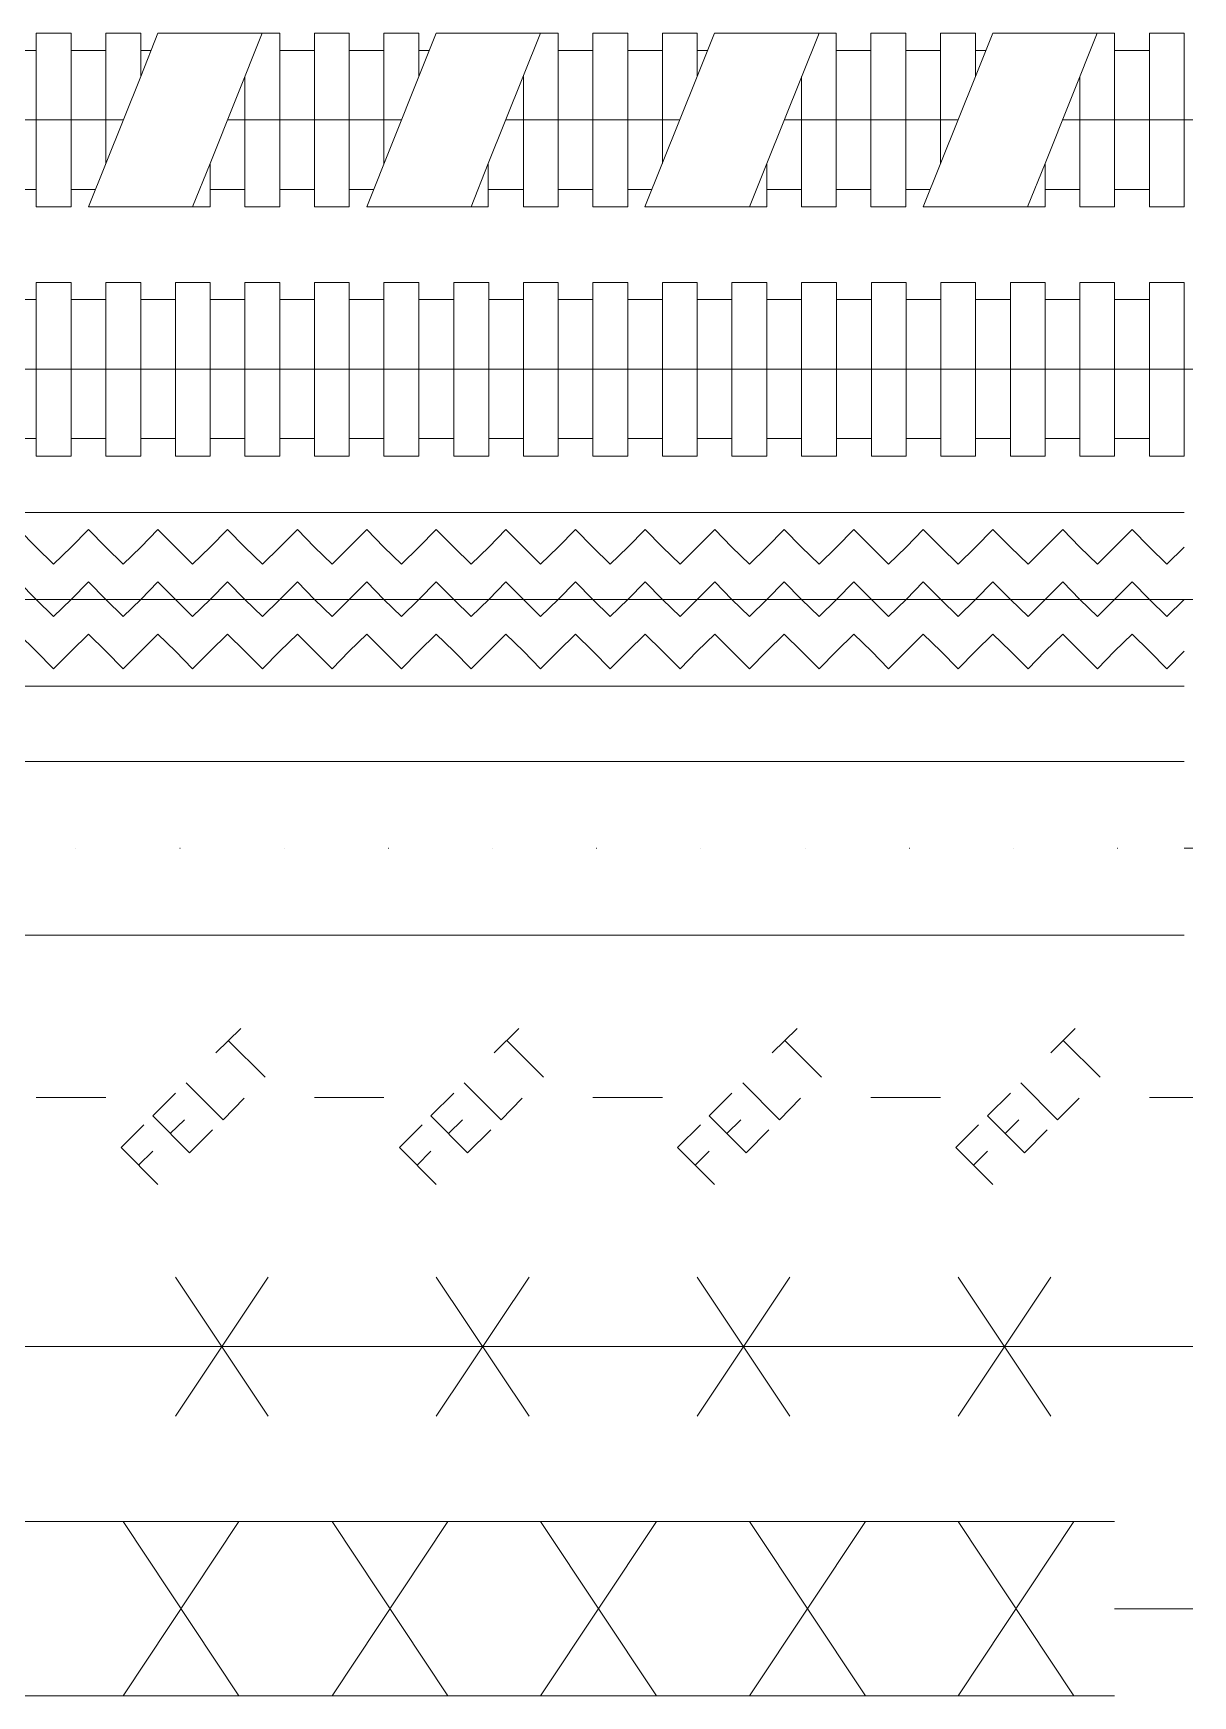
# Model space of a CAD drawing. Header units: inches. Extents: x 47316 to 59086, y 3141 to 11743.
# Drawn here: x 50333.14 to 50366.53, y 6249.01 to 6296.9 of the extents above; entities that cross this region are included whole.
import ezdxf

# ---------------------------------------------------------------- set-up
doc = ezdxf.new("R2010")
doc.units = ezdxf.units.IN
doc.header["$MEASUREMENT"] = 0

msp = doc.modelspace()

# ---------------------------------------------------------------- linework, layer by layer
at = {"color": 0, "lineweight": 0}
for p, q in [((50333.223, 6296.896), (50334.236, 6296.896)), ((50333.223, 6291.893), (50333.223, 6296.896)), ((50334.236, 6296.896), (50334.236, 6291.893)), ((50336.237, 6296.896), (50335.236, 6296.896)), ((50335.236, 6296.896), (50335.236, 6293.141)), ((50336.237, 6295.648), (50336.237, 6296.896)), ((50336.237, 6295.648), (50336.731, 6296.896)), ((50336.731, 6296.896), (50338.238, 6296.896)), ((50338.238, 6296.896), (50340.239, 6296.896)), ((50339.733, 6296.896), (50338.238, 6293.141)), ((50340.239, 6296.896), (50340.239, 6291.893)), ((50341.24, 6296.896), (50342.241, 6296.896)), ((50341.24, 6291.893), (50341.24, 6296.896)), ((50342.241, 6296.896), (50342.241, 6291.893)), ((50344.242, 6296.896), (50343.241, 6296.896)), ((50343.241, 6296.896), (50343.241, 6293.141)), ((50344.242, 6295.648), (50344.242, 6296.896)), ((50344.242, 6295.648), (50344.748, 6296.896)), ((50344.748, 6296.896), (50346.243, 6296.896)), ((50346.243, 6296.896), (50348.257, 6296.896)), ((50347.75, 6296.896), (50346.243, 6293.141)), ((50348.257, 6296.896), (50348.257, 6291.893)), ((50349.257, 6296.896), (50350.258, 6296.896)), ((50349.257, 6291.893), (50349.257, 6296.896)), ((50350.258, 6296.896), (50350.258, 6291.893)), ((50352.259, 6296.896), (50351.259, 6296.896)), ((50351.259, 6296.896), (50351.259, 6293.141)), ((50352.259, 6295.648), (50352.259, 6296.896)), ((50352.259, 6295.648), (50352.753, 6296.896)), ((50352.753, 6296.896), (50354.26, 6296.896)), ((50354.26, 6296.896), (50356.262, 6296.896)), ((50355.768, 6296.896), (50354.26, 6293.141)), ((50356.262, 6296.896), (50356.262, 6291.893)), ((50357.262, 6296.896), (50358.263, 6296.896)), ((50357.262, 6291.893), (50357.262, 6296.896)), ((50358.263, 6296.896), (50358.263, 6291.893)), ((50360.277, 6296.896), (50359.264, 6296.896)), ((50359.264, 6296.896), (50359.264, 6293.141)), ((50360.277, 6295.648), (50360.277, 6296.896)), ((50360.277, 6295.648), (50360.771, 6296.896)), ((50360.771, 6296.896), (50362.278, 6296.896)), ((50362.278, 6296.896), (50364.279, 6296.896)), ((50363.773, 6296.896), (50362.278, 6293.141)), ((50364.279, 6296.896), (50364.279, 6291.893)), ((50365.28, 6296.896), (50366.28, 6296.896)), ((50365.28, 6291.893), (50365.28, 6296.896)), ((50366.28, 6296.896), (50366.28, 6291.893)), ((50332.222, 6296.402), (50333.223, 6296.402)), ((50334.236, 6292.399), (50334.236, 6296.402)), ((50334.236, 6296.402), (50335.236, 6296.402)), ((50336.237, 6296.402), (50336.534, 6296.402)), ((50340.239, 6292.399), (50340.239, 6296.402)), ((50340.239, 6296.402), (50341.24, 6296.402)), ((50342.241, 6292.399), (50342.241, 6296.402)), ((50342.241, 6296.402), (50343.241, 6296.402)), ((50344.242, 6296.402), (50344.551, 6296.402)), ((50348.257, 6292.399), (50348.257, 6296.402)), ((50348.257, 6296.402), (50349.257, 6296.402)), ((50350.258, 6292.399), (50350.258, 6296.402)), ((50350.258, 6296.402), (50351.259, 6296.402)), ((50352.259, 6296.402), (50352.556, 6296.402)), ((50356.262, 6292.399), (50356.262, 6296.402)), ((50356.262, 6296.402), (50357.262, 6296.402)), ((50358.263, 6292.399), (50358.263, 6296.402)), ((50358.263, 6296.402), (50359.264, 6296.402)), ((50360.277, 6296.402), (50360.573, 6296.402)), ((50364.279, 6292.399), (50364.279, 6296.402)), ((50364.279, 6296.402), (50365.28, 6296.402)), ((50334.73, 6291.893), (50336.237, 6295.648)), ((50339.239, 6291.893), (50339.239, 6295.648)), ((50342.747, 6291.893), (50344.242, 6295.648)), ((50347.256, 6291.893), (50347.256, 6295.648)), ((50350.752, 6291.893), (50352.259, 6295.648)), ((50355.261, 6291.893), (50355.261, 6295.648)), ((50358.769, 6291.893), (50360.277, 6295.648)), ((50363.278, 6291.893), (50363.278, 6295.648)), ((50332.222, 6294.401), (50334.236, 6294.401)), ((50334.236, 6294.401), (50335.731, 6294.401)), ((50338.732, 6294.401), (50340.239, 6294.401)), ((50340.239, 6294.401), (50342.241, 6294.401)), ((50342.241, 6294.401), (50343.748, 6294.401)), ((50346.75, 6294.401), (50348.257, 6294.401)), ((50348.257, 6294.401), (50350.258, 6294.401)), ((50350.258, 6294.401), (50351.753, 6294.401)), ((50354.767, 6294.401), (50356.262, 6294.401)), ((50356.262, 6294.401), (50358.263, 6294.401)), ((50358.263, 6294.401), (50359.77, 6294.401)), ((50362.772, 6294.401), (50364.279, 6294.401)), ((50364.279, 6294.401), (50366.28, 6294.401)), ((50366.28, 6294.401), (50366.527, 6294.401)), ((50337.732, 6291.893), (50338.238, 6293.141)), ((50338.238, 6293.141), (50338.238, 6291.893)), ((50345.749, 6291.893), (50346.243, 6293.141)), ((50346.243, 6293.141), (50346.243, 6291.893)), ((50353.766, 6291.893), (50354.26, 6293.141)), ((50354.26, 6293.141), (50354.26, 6291.893)), ((50361.771, 6291.893), (50362.278, 6293.141)), ((50362.278, 6293.141), (50362.278, 6291.893)), ((50333.223, 6292.399), (50332.222, 6292.399)), ((50334.928, 6292.399), (50334.236, 6292.399)), ((50338.238, 6292.399), (50339.239, 6292.399)), ((50341.24, 6292.399), (50340.239, 6292.399)), ((50342.945, 6292.399), (50342.241, 6292.399)), ((50346.243, 6292.399), (50347.256, 6292.399)), ((50349.257, 6292.399), (50348.257, 6292.399)), ((50350.962, 6292.399), (50350.258, 6292.399)), ((50354.26, 6292.399), (50355.261, 6292.399)), ((50357.262, 6292.399), (50356.262, 6292.399)), ((50358.967, 6292.399), (50358.263, 6292.399)), ((50362.278, 6292.399), (50363.278, 6292.399)), ((50365.28, 6292.399), (50364.279, 6292.399)), ((50334.236, 6291.893), (50333.223, 6291.893)), ((50336.237, 6291.893), (50334.73, 6291.893)), ((50338.238, 6291.893), (50336.237, 6291.893)), ((50340.239, 6291.893), (50339.239, 6291.893)), ((50342.241, 6291.893), (50341.24, 6291.893)), ((50344.242, 6291.893), (50342.747, 6291.893)), ((50346.243, 6291.893), (50344.242, 6291.893)), ((50348.257, 6291.893), (50347.256, 6291.893)), ((50350.258, 6291.893), (50349.257, 6291.893)), ((50352.259, 6291.893), (50350.752, 6291.893)), ((50354.26, 6291.893), (50352.259, 6291.893)), ((50356.262, 6291.893), (50355.261, 6291.893)), ((50358.263, 6291.893), (50357.262, 6291.893)), ((50360.277, 6291.893), (50358.769, 6291.893)), ((50362.278, 6291.893), (50360.277, 6291.893)), ((50364.279, 6291.893), (50363.278, 6291.893)), ((50366.28, 6291.893), (50365.28, 6291.893)), ((50333.223, 6289.719), (50334.236, 6289.719)), ((50333.223, 6284.716), (50333.223, 6289.719)), ((50334.236, 6289.719), (50334.236, 6284.716)), ((50335.236, 6289.719), (50336.237, 6289.719)), ((50335.236, 6284.716), (50335.236, 6289.719)), ((50336.237, 6289.719), (50336.237, 6284.716)), ((50337.238, 6289.719), (50338.238, 6289.719)), ((50337.238, 6284.716), (50337.238, 6289.719)), ((50338.238, 6289.719), (50338.238, 6284.716)), ((50339.239, 6289.719), (50340.239, 6289.719)), ((50339.239, 6284.716), (50339.239, 6289.719)), ((50340.239, 6289.719), (50340.239, 6284.716)), ((50341.24, 6289.719), (50342.241, 6289.719)), ((50341.24, 6284.716), (50341.24, 6289.719)), ((50342.241, 6289.719), (50342.241, 6284.716)), ((50343.241, 6289.719), (50344.242, 6289.719)), ((50343.241, 6284.716), (50343.241, 6289.719)), ((50344.242, 6289.719), (50344.242, 6284.716)), ((50345.255, 6289.719), (50346.256, 6289.719)), ((50345.255, 6284.716), (50345.255, 6289.719)), ((50346.256, 6289.719), (50346.256, 6284.716)), ((50347.256, 6289.719), (50348.257, 6289.719)), ((50347.256, 6284.716), (50347.256, 6289.719)), ((50348.257, 6289.719), (50348.257, 6284.716)), ((50349.257, 6289.719), (50350.258, 6289.719)), ((50349.257, 6284.716), (50349.257, 6289.719)), ((50350.258, 6289.719), (50350.258, 6284.716)), ((50351.259, 6289.719), (50352.259, 6289.719)), ((50351.259, 6284.716), (50351.259, 6289.719)), ((50352.259, 6289.719), (50352.259, 6284.716)), ((50353.26, 6289.719), (50354.26, 6289.719)), ((50353.26, 6284.716), (50353.26, 6289.719)), ((50354.26, 6289.719), (50354.26, 6284.716)), ((50355.261, 6289.719), (50356.274, 6289.719)), ((50355.261, 6284.716), (50355.261, 6289.719)), ((50356.274, 6289.719), (50356.274, 6284.716)), ((50357.275, 6289.719), (50358.275, 6289.719)), ((50357.275, 6284.716), (50357.275, 6289.719)), ((50358.275, 6289.719), (50358.275, 6284.716)), ((50359.276, 6289.719), (50360.277, 6289.719)), ((50359.276, 6284.716), (50359.276, 6289.719)), ((50360.277, 6289.719), (50360.277, 6284.716)), ((50361.277, 6289.719), (50362.278, 6289.719)), ((50361.277, 6284.716), (50361.277, 6289.719)), ((50362.278, 6289.719), (50362.278, 6284.716)), ((50363.278, 6289.719), (50364.279, 6289.719)), ((50363.278, 6284.716), (50363.278, 6289.719)), ((50364.279, 6289.719), (50364.279, 6284.716)), ((50365.28, 6289.719), (50366.28, 6289.719)), ((50365.28, 6284.716), (50365.28, 6289.719)), ((50366.28, 6289.719), (50366.28, 6284.716)), ((50332.222, 6289.225), (50333.223, 6289.225)), ((50334.236, 6285.222), (50334.236, 6289.225)), ((50334.236, 6289.225), (50335.236, 6289.225)), ((50336.237, 6285.222), (50336.237, 6289.225)), ((50336.237, 6289.225), (50337.238, 6289.225)), ((50338.238, 6285.222), (50338.238, 6289.225)), ((50338.238, 6289.225), (50339.239, 6289.225)), ((50340.239, 6285.222), (50340.239, 6289.225)), ((50340.239, 6289.225), (50341.24, 6289.225)), ((50342.241, 6285.222), (50342.241, 6289.225)), ((50342.241, 6289.225), (50343.241, 6289.225)), ((50344.242, 6285.222), (50344.242, 6289.225)), ((50344.242, 6289.225), (50345.255, 6289.225)), ((50346.256, 6285.222), (50346.256, 6289.225)), ((50346.256, 6289.225), (50347.256, 6289.225)), ((50348.257, 6285.222), (50348.257, 6289.225)), ((50348.257, 6289.225), (50349.257, 6289.225)), ((50350.258, 6285.222), (50350.258, 6289.225)), ((50350.258, 6289.225), (50351.259, 6289.225)), ((50352.259, 6285.222), (50352.259, 6289.225)), ((50352.259, 6289.225), (50353.26, 6289.225)), ((50354.26, 6285.222), (50354.26, 6289.225)), ((50354.26, 6289.225), (50355.261, 6289.225)), ((50356.274, 6285.222), (50356.274, 6289.225)), ((50356.274, 6289.225), (50357.275, 6289.225)), ((50358.275, 6285.222), (50358.275, 6289.225)), ((50358.275, 6289.225), (50359.276, 6289.225)), ((50360.277, 6285.222), (50360.277, 6289.225)), ((50360.277, 6289.225), (50361.277, 6289.225)), ((50362.278, 6285.222), (50362.278, 6289.225)), ((50362.278, 6289.225), (50363.278, 6289.225)), ((50364.279, 6285.222), (50364.279, 6289.225)), ((50364.279, 6289.225), (50365.28, 6289.225)), ((50332.222, 6287.223), (50334.236, 6287.223)), ((50334.236, 6287.223), (50336.237, 6287.223)), ((50336.237, 6287.223), (50338.238, 6287.223)), ((50338.238, 6287.223), (50340.239, 6287.223)), ((50340.239, 6287.223), (50342.241, 6287.223)), ((50342.241, 6287.223), (50344.242, 6287.223)), ((50344.242, 6287.223), (50346.256, 6287.223)), ((50346.256, 6287.223), (50348.257, 6287.223)), ((50348.257, 6287.223), (50350.258, 6287.223)), ((50350.258, 6287.223), (50352.259, 6287.223)), ((50352.259, 6287.223), (50354.26, 6287.223)), ((50354.26, 6287.223), (50356.274, 6287.223)), ((50356.274, 6287.223), (50358.275, 6287.223)), ((50358.275, 6287.223), (50360.277, 6287.223)), ((50360.277, 6287.223), (50362.278, 6287.223)), ((50362.278, 6287.223), (50364.279, 6287.223)), ((50364.279, 6287.223), (50366.28, 6287.223)), ((50366.28, 6287.223), (50366.527, 6287.223)), ((50333.223, 6285.222), (50332.222, 6285.222)), ((50335.236, 6285.222), (50334.236, 6285.222)), ((50337.238, 6285.222), (50336.237, 6285.222)), ((50339.239, 6285.222), (50338.238, 6285.222)), ((50341.24, 6285.222), (50340.239, 6285.222)), ((50343.241, 6285.222), (50342.241, 6285.222)), ((50345.255, 6285.222), (50344.242, 6285.222)), ((50347.256, 6285.222), (50346.256, 6285.222)), ((50349.257, 6285.222), (50348.257, 6285.222)), ((50351.259, 6285.222), (50350.258, 6285.222)), ((50353.26, 6285.222), (50352.259, 6285.222)), ((50355.261, 6285.222), (50354.26, 6285.222)), ((50357.275, 6285.222), (50356.274, 6285.222)), ((50359.276, 6285.222), (50358.275, 6285.222)), ((50361.277, 6285.222), (50360.277, 6285.222)), ((50363.278, 6285.222), (50362.278, 6285.222)), ((50365.28, 6285.222), (50364.279, 6285.222)), ((50334.236, 6284.716), (50333.223, 6284.716)), ((50336.237, 6284.716), (50335.236, 6284.716)), ((50338.238, 6284.716), (50337.238, 6284.716)), ((50340.239, 6284.716), (50339.239, 6284.716)), ((50342.241, 6284.716), (50341.24, 6284.716)), ((50344.242, 6284.716), (50343.241, 6284.716)), ((50346.256, 6284.716), (50345.255, 6284.716)), ((50348.257, 6284.716), (50347.256, 6284.716)), ((50350.258, 6284.716), (50349.257, 6284.716)), ((50352.259, 6284.716), (50351.259, 6284.716)), ((50354.26, 6284.716), (50353.26, 6284.716)), ((50356.274, 6284.716), (50355.261, 6284.716)), ((50358.275, 6284.716), (50357.275, 6284.716)), ((50360.277, 6284.716), (50359.276, 6284.716)), ((50362.278, 6284.716), (50361.277, 6284.716)), ((50364.279, 6284.716), (50363.278, 6284.716)), ((50366.28, 6284.716), (50365.28, 6284.716)), ((50333.223, 6283.097), (50332.222, 6283.097)), ((50333.223, 6283.097), (50334.236, 6283.097)), ((50335.236, 6283.097), (50334.236, 6283.097)), ((50335.236, 6283.097), (50336.237, 6283.097)), ((50337.238, 6283.097), (50336.237, 6283.097)), ((50337.238, 6283.097), (50338.238, 6283.097)), ((50339.239, 6283.097), (50338.238, 6283.097)), ((50339.239, 6283.097), (50340.239, 6283.097)), ((50341.24, 6283.097), (50340.239, 6283.097)), ((50341.24, 6283.097), (50342.241, 6283.097)), ((50343.241, 6283.097), (50342.241, 6283.097)), ((50343.241, 6283.097), (50344.242, 6283.097)), ((50345.255, 6283.097), (50344.242, 6283.097)), ((50345.255, 6283.097), (50346.256, 6283.097)), ((50347.256, 6283.097), (50346.256, 6283.097)), ((50347.256, 6283.097), (50348.257, 6283.097)), ((50349.257, 6283.097), (50348.257, 6283.097)), ((50349.257, 6283.097), (50350.258, 6283.097)), ((50351.259, 6283.097), (50350.258, 6283.097)), ((50351.259, 6283.097), (50352.259, 6283.097)), ((50353.26, 6283.097), (50352.259, 6283.097)), ((50353.26, 6283.097), (50354.26, 6283.097)), ((50355.261, 6283.097), (50354.26, 6283.097)), ((50355.261, 6283.097), (50356.274, 6283.097)), ((50357.275, 6283.097), (50356.274, 6283.097)), ((50357.275, 6283.097), (50358.275, 6283.097)), ((50359.276, 6283.097), (50358.275, 6283.097)), ((50359.276, 6283.097), (50360.277, 6283.097)), ((50361.277, 6283.097), (50360.277, 6283.097)), ((50361.277, 6283.097), (50362.278, 6283.097)), ((50363.278, 6283.097), (50362.278, 6283.097)), ((50363.278, 6283.097), (50364.279, 6283.097)), ((50365.28, 6283.097), (50364.279, 6283.097)), ((50365.28, 6283.097), (50366.28, 6283.097)), ((50332.729, 6282.603), (50333.223, 6282.097)), ((50334.236, 6282.097), (50334.73, 6282.603)), ((50334.73, 6282.603), (50335.236, 6282.097)), ((50336.237, 6282.097), (50336.731, 6282.603)), ((50336.731, 6282.603), (50337.238, 6282.097)), ((50338.238, 6282.097), (50338.732, 6282.603)), ((50338.732, 6282.603), (50339.239, 6282.097)), ((50340.239, 6282.097), (50340.746, 6282.603)), ((50340.746, 6282.603), (50341.24, 6282.097)), ((50342.241, 6282.097), (50342.747, 6282.603)), ((50342.747, 6282.603), (50343.241, 6282.097)), ((50344.242, 6282.097), (50344.748, 6282.603)), ((50344.748, 6282.603), (50345.255, 6282.097)), ((50346.256, 6282.097), (50346.75, 6282.603)), ((50346.75, 6282.603), (50347.256, 6282.097)), ((50348.257, 6282.097), (50348.751, 6282.603)), ((50348.751, 6282.603), (50349.257, 6282.097)), ((50350.258, 6282.097), (50350.764, 6282.603)), ((50350.764, 6282.603), (50351.259, 6282.097)), ((50352.259, 6282.097), (50352.766, 6282.603)), ((50352.766, 6282.603), (50353.26, 6282.097)), ((50354.26, 6282.097), (50354.767, 6282.603)), ((50354.767, 6282.603), (50355.261, 6282.097)), ((50356.274, 6282.097), (50356.768, 6282.603)), ((50356.768, 6282.603), (50357.275, 6282.097)), ((50358.275, 6282.097), (50358.769, 6282.603)), ((50358.769, 6282.603), (50359.276, 6282.097)), ((50360.277, 6282.097), (50360.771, 6282.603)), ((50360.771, 6282.603), (50361.277, 6282.097)), ((50362.278, 6282.097), (50362.784, 6282.603)), ((50362.784, 6282.603), (50363.278, 6282.097)), ((50364.279, 6282.097), (50364.785, 6282.603)), ((50364.785, 6282.603), (50365.28, 6282.097)), ((50333.729, 6281.603), (50333.223, 6282.097)), ((50334.236, 6282.097), (50333.729, 6281.603)), ((50335.731, 6281.603), (50335.236, 6282.097)), ((50336.237, 6282.097), (50335.731, 6281.603)), ((50337.732, 6281.603), (50337.238, 6282.097)), ((50338.238, 6282.097), (50337.732, 6281.603)), ((50339.745, 6281.603), (50339.239, 6282.097)), ((50340.239, 6282.097), (50339.745, 6281.603)), ((50341.747, 6281.603), (50341.24, 6282.097)), ((50342.241, 6282.097), (50341.747, 6281.603)), ((50343.748, 6281.603), (50343.241, 6282.097)), ((50344.242, 6282.097), (50343.748, 6281.603)), ((50345.749, 6281.603), (50345.255, 6282.097)), ((50346.256, 6282.097), (50345.749, 6281.603)), ((50347.75, 6281.603), (50347.256, 6282.097)), ((50348.257, 6282.097), (50347.75, 6281.603)), ((50349.752, 6281.603), (50349.257, 6282.097)), ((50350.258, 6282.097), (50349.752, 6281.603)), ((50351.765, 6281.603), (50351.259, 6282.097)), ((50352.259, 6282.097), (50351.765, 6281.603)), ((50353.766, 6281.603), (50353.26, 6282.097)), ((50354.26, 6282.097), (50353.766, 6281.603)), ((50355.768, 6281.603), (50355.261, 6282.097)), ((50356.274, 6282.097), (50355.768, 6281.603)), ((50357.769, 6281.603), (50357.275, 6282.097)), ((50358.275, 6282.097), (50357.769, 6281.603)), ((50359.77, 6281.603), (50359.276, 6282.097)), ((50360.277, 6282.097), (50359.77, 6281.603)), ((50361.784, 6281.603), (50361.277, 6282.097)), ((50362.278, 6282.097), (50361.784, 6281.603)), ((50363.785, 6281.603), (50363.278, 6282.097)), ((50364.279, 6282.097), (50363.785, 6281.603)), ((50365.786, 6281.603), (50365.28, 6282.097)), ((50366.28, 6282.097), (50365.786, 6281.603)), ((50332.729, 6281.096), (50333.223, 6280.59)), ((50334.236, 6280.59), (50334.73, 6281.096)), ((50334.73, 6281.096), (50335.236, 6280.59)), ((50336.237, 6280.59), (50336.731, 6281.096)), ((50336.731, 6281.096), (50337.238, 6280.59)), ((50338.238, 6280.59), (50338.732, 6281.096)), ((50338.732, 6281.096), (50339.239, 6280.59)), ((50340.239, 6280.59), (50340.746, 6281.096)), ((50340.746, 6281.096), (50341.24, 6280.59)), ((50342.241, 6280.59), (50342.747, 6281.096)), ((50342.747, 6281.096), (50343.241, 6280.59)), ((50344.242, 6280.59), (50344.748, 6281.096)), ((50344.748, 6281.096), (50345.255, 6280.59)), ((50346.256, 6280.59), (50346.75, 6281.096)), ((50346.75, 6281.096), (50347.256, 6280.59)), ((50348.257, 6280.59), (50348.751, 6281.096)), ((50348.751, 6281.096), (50349.257, 6280.59)), ((50350.258, 6280.59), (50350.764, 6281.096)), ((50350.764, 6281.096), (50351.259, 6280.59)), ((50352.259, 6280.59), (50352.766, 6281.096)), ((50352.766, 6281.096), (50353.26, 6280.59)), ((50354.26, 6280.59), (50354.767, 6281.096)), ((50354.767, 6281.096), (50355.261, 6280.59)), ((50356.274, 6280.59), (50356.768, 6281.096)), ((50356.768, 6281.096), (50357.275, 6280.59)), ((50358.275, 6280.59), (50358.769, 6281.096)), ((50358.769, 6281.096), (50359.276, 6280.59)), ((50360.277, 6280.59), (50360.771, 6281.096)), ((50360.771, 6281.096), (50361.277, 6280.59)), ((50362.278, 6280.59), (50362.784, 6281.096)), ((50362.784, 6281.096), (50363.278, 6280.59)), ((50364.279, 6280.59), (50364.785, 6281.096)), ((50364.785, 6281.096), (50365.28, 6280.59)), ((50332.222, 6280.59), (50333.223, 6280.59)), ((50333.223, 6280.59), (50333.729, 6280.095)), ((50333.223, 6280.59), (50334.236, 6280.59)), ((50333.729, 6280.095), (50334.236, 6280.59)), ((50334.236, 6280.59), (50335.236, 6280.59)), ((50335.236, 6280.59), (50335.731, 6280.095)), ((50335.236, 6280.59), (50336.237, 6280.59)), ((50335.731, 6280.095), (50336.237, 6280.59)), ((50336.237, 6280.59), (50337.238, 6280.59)), ((50337.238, 6280.59), (50337.732, 6280.095)), ((50337.238, 6280.59), (50338.238, 6280.59)), ((50337.732, 6280.095), (50338.238, 6280.59)), ((50338.238, 6280.59), (50339.239, 6280.59)), ((50339.239, 6280.59), (50339.745, 6280.095)), ((50339.239, 6280.59), (50340.239, 6280.59)), ((50339.745, 6280.095), (50340.239, 6280.59)), ((50340.239, 6280.59), (50341.24, 6280.59)), ((50341.24, 6280.59), (50341.747, 6280.095)), ((50341.24, 6280.59), (50342.241, 6280.59)), ((50341.747, 6280.095), (50342.241, 6280.59)), ((50342.241, 6280.59), (50343.241, 6280.59)), ((50343.241, 6280.59), (50343.748, 6280.095)), ((50343.241, 6280.59), (50344.242, 6280.59)), ((50343.748, 6280.095), (50344.242, 6280.59)), ((50344.242, 6280.59), (50345.255, 6280.59)), ((50345.255, 6280.59), (50345.749, 6280.095)), ((50345.255, 6280.59), (50346.256, 6280.59)), ((50345.749, 6280.095), (50346.256, 6280.59)), ((50346.256, 6280.59), (50347.256, 6280.59)), ((50347.256, 6280.59), (50347.75, 6280.095)), ((50347.256, 6280.59), (50348.257, 6280.59)), ((50347.75, 6280.095), (50348.257, 6280.59)), ((50348.257, 6280.59), (50349.257, 6280.59)), ((50349.257, 6280.59), (50349.752, 6280.095)), ((50349.257, 6280.59), (50350.258, 6280.59)), ((50349.752, 6280.095), (50350.258, 6280.59)), ((50350.258, 6280.59), (50351.259, 6280.59)), ((50351.259, 6280.59), (50351.765, 6280.095)), ((50351.259, 6280.59), (50352.259, 6280.59)), ((50351.765, 6280.095), (50352.259, 6280.59)), ((50352.259, 6280.59), (50353.26, 6280.59)), ((50353.26, 6280.59), (50353.766, 6280.095)), ((50353.26, 6280.59), (50354.26, 6280.59)), ((50353.766, 6280.095), (50354.26, 6280.59)), ((50354.26, 6280.59), (50355.261, 6280.59)), ((50355.261, 6280.59), (50355.768, 6280.095)), ((50355.261, 6280.59), (50356.274, 6280.59)), ((50355.768, 6280.095), (50356.274, 6280.59)), ((50356.274, 6280.59), (50357.275, 6280.59)), ((50357.275, 6280.59), (50357.769, 6280.095)), ((50357.275, 6280.59), (50358.275, 6280.59)), ((50357.769, 6280.095), (50358.275, 6280.59)), ((50358.275, 6280.59), (50359.276, 6280.59)), ((50359.276, 6280.59), (50359.77, 6280.095)), ((50359.276, 6280.59), (50360.277, 6280.59)), ((50359.77, 6280.095), (50360.277, 6280.59)), ((50360.277, 6280.59), (50361.277, 6280.59)), ((50361.277, 6280.59), (50361.784, 6280.095)), ((50361.277, 6280.59), (50362.278, 6280.59)), ((50361.784, 6280.095), (50362.278, 6280.59)), ((50362.278, 6280.59), (50363.278, 6280.59)), ((50363.278, 6280.59), (50363.785, 6280.095)), ((50363.278, 6280.59), (50364.279, 6280.59)), ((50363.785, 6280.095), (50364.279, 6280.59)), ((50364.279, 6280.59), (50365.28, 6280.59)), ((50365.28, 6280.59), (50365.786, 6280.095)), ((50365.28, 6280.59), (50366.28, 6280.59)), ((50365.786, 6280.095), (50366.28, 6280.59)), ((50366.28, 6280.59), (50366.527, 6280.59)), ((50332.729, 6279.589), (50333.223, 6279.095)), ((50334.236, 6279.095), (50334.73, 6279.589)), ((50334.73, 6279.589), (50335.236, 6279.095)), ((50336.237, 6279.095), (50336.731, 6279.589)), ((50336.731, 6279.589), (50337.238, 6279.095)), ((50338.238, 6279.095), (50338.732, 6279.589)), ((50338.732, 6279.589), (50339.239, 6279.095)), ((50340.239, 6279.095), (50340.746, 6279.589)), ((50340.746, 6279.589), (50341.24, 6279.095)), ((50342.241, 6279.095), (50342.747, 6279.589)), ((50342.747, 6279.589), (50343.241, 6279.095)), ((50344.242, 6279.095), (50344.748, 6279.589)), ((50344.748, 6279.589), (50345.255, 6279.095)), ((50346.256, 6279.095), (50346.75, 6279.589)), ((50346.75, 6279.589), (50347.256, 6279.095)), ((50348.257, 6279.095), (50348.751, 6279.589)), ((50348.751, 6279.589), (50349.257, 6279.095)), ((50350.258, 6279.095), (50350.764, 6279.589)), ((50350.764, 6279.589), (50351.259, 6279.095)), ((50352.259, 6279.095), (50352.766, 6279.589)), ((50352.766, 6279.589), (50353.26, 6279.095)), ((50354.26, 6279.095), (50354.767, 6279.589)), ((50354.767, 6279.589), (50355.261, 6279.095)), ((50356.274, 6279.095), (50356.768, 6279.589)), ((50356.768, 6279.589), (50357.275, 6279.095)), ((50358.275, 6279.095), (50358.769, 6279.589)), ((50358.769, 6279.589), (50359.276, 6279.095)), ((50360.277, 6279.095), (50360.771, 6279.589)), ((50360.771, 6279.589), (50361.277, 6279.095)), ((50362.278, 6279.095), (50362.784, 6279.589)), ((50362.784, 6279.589), (50363.278, 6279.095)), ((50364.279, 6279.095), (50364.785, 6279.589)), ((50364.785, 6279.589), (50365.28, 6279.095)), ((50333.729, 6278.588), (50333.223, 6279.095)), ((50334.236, 6279.095), (50333.729, 6278.588)), ((50335.731, 6278.588), (50335.236, 6279.095)), ((50336.237, 6279.095), (50335.731, 6278.588)), ((50337.732, 6278.588), (50337.238, 6279.095)), ((50338.238, 6279.095), (50337.732, 6278.588)), ((50339.745, 6278.588), (50339.239, 6279.095)), ((50340.239, 6279.095), (50339.745, 6278.588)), ((50341.747, 6278.588), (50341.24, 6279.095)), ((50342.241, 6279.095), (50341.747, 6278.588)), ((50343.748, 6278.588), (50343.241, 6279.095)), ((50344.242, 6279.095), (50343.748, 6278.588)), ((50345.749, 6278.588), (50345.255, 6279.095)), ((50346.256, 6279.095), (50345.749, 6278.588)), ((50347.75, 6278.588), (50347.256, 6279.095)), ((50348.257, 6279.095), (50347.75, 6278.588)), ((50349.752, 6278.588), (50349.257, 6279.095)), ((50350.258, 6279.095), (50349.752, 6278.588)), ((50351.765, 6278.588), (50351.259, 6279.095)), ((50352.259, 6279.095), (50351.765, 6278.588)), ((50353.766, 6278.588), (50353.26, 6279.095)), ((50354.26, 6279.095), (50353.766, 6278.588)), ((50355.768, 6278.588), (50355.261, 6279.095)), ((50356.274, 6279.095), (50355.768, 6278.588)), ((50357.769, 6278.588), (50357.275, 6279.095)), ((50358.275, 6279.095), (50357.769, 6278.588)), ((50359.77, 6278.588), (50359.276, 6279.095)), ((50360.277, 6279.095), (50359.77, 6278.588)), ((50361.784, 6278.588), (50361.277, 6279.095)), ((50362.278, 6279.095), (50361.784, 6278.588)), ((50363.785, 6278.588), (50363.278, 6279.095)), ((50364.279, 6279.095), (50363.785, 6278.588)), ((50365.786, 6278.588), (50365.28, 6279.095)), ((50366.28, 6279.095), (50365.786, 6278.588)), ((50333.223, 6278.094), (50332.222, 6278.094)), ((50333.223, 6278.094), (50334.236, 6278.094)), ((50335.236, 6278.094), (50334.236, 6278.094)), ((50335.236, 6278.094), (50336.237, 6278.094)), ((50337.238, 6278.094), (50336.237, 6278.094)), ((50337.238, 6278.094), (50338.238, 6278.094)), ((50339.239, 6278.094), (50338.238, 6278.094)), ((50339.239, 6278.094), (50340.239, 6278.094)), ((50341.24, 6278.094), (50340.239, 6278.094)), ((50341.24, 6278.094), (50342.241, 6278.094)), ((50343.241, 6278.094), (50342.241, 6278.094)), ((50343.241, 6278.094), (50344.242, 6278.094)), ((50345.255, 6278.094), (50344.242, 6278.094)), ((50345.255, 6278.094), (50346.256, 6278.094)), ((50347.256, 6278.094), (50346.256, 6278.094)), ((50347.256, 6278.094), (50348.257, 6278.094)), ((50349.257, 6278.094), (50348.257, 6278.094)), ((50349.257, 6278.094), (50350.258, 6278.094)), ((50351.259, 6278.094), (50350.258, 6278.094)), ((50351.259, 6278.094), (50352.259, 6278.094)), ((50353.26, 6278.094), (50352.259, 6278.094)), ((50353.26, 6278.094), (50354.26, 6278.094)), ((50355.261, 6278.094), (50354.26, 6278.094)), ((50355.261, 6278.094), (50356.274, 6278.094)), ((50357.275, 6278.094), (50356.274, 6278.094)), ((50357.275, 6278.094), (50358.275, 6278.094)), ((50359.276, 6278.094), (50358.275, 6278.094)), ((50359.276, 6278.094), (50360.277, 6278.094)), ((50361.277, 6278.094), (50360.277, 6278.094)), ((50361.277, 6278.094), (50362.278, 6278.094)), ((50363.278, 6278.094), (50362.278, 6278.094)), ((50363.278, 6278.094), (50364.279, 6278.094)), ((50365.28, 6278.094), (50364.279, 6278.094)), ((50365.28, 6278.094), (50366.28, 6278.094)), ((50332.222, 6275.92), (50334.236, 6275.92)), ((50334.236, 6275.92), (50336.237, 6275.92)), ((50336.237, 6275.92), (50338.238, 6275.92)), ((50338.238, 6275.92), (50340.239, 6275.92)), ((50340.239, 6275.92), (50342.241, 6275.92)), ((50342.241, 6275.92), (50344.242, 6275.92)), ((50344.242, 6275.92), (50346.256, 6275.92)), ((50346.256, 6275.92), (50348.257, 6275.92)), ((50348.257, 6275.92), (50350.258, 6275.92)), ((50350.258, 6275.92), (50352.259, 6275.92)), ((50352.259, 6275.92), (50354.26, 6275.92)), ((50354.26, 6275.92), (50356.274, 6275.92)), ((50356.274, 6275.92), (50358.275, 6275.92)), ((50358.275, 6275.92), (50360.277, 6275.92)), ((50360.277, 6275.92), (50362.278, 6275.92)), ((50362.278, 6275.92), (50364.279, 6275.92)), ((50364.279, 6275.92), (50366.28, 6275.92)), ((50366.28, 6273.425), (50366.527, 6273.425)), ((50332.222, 6270.917), (50334.236, 6270.917)), ((50334.236, 6270.917), (50336.237, 6270.917)), ((50336.237, 6270.917), (50338.238, 6270.917)), ((50338.238, 6270.917), (50340.239, 6270.917)), ((50340.239, 6270.917), (50342.241, 6270.917)), ((50342.241, 6270.917), (50344.242, 6270.917)), ((50344.242, 6270.917), (50346.256, 6270.917)), ((50346.256, 6270.917), (50348.257, 6270.917)), ((50348.257, 6270.917), (50350.258, 6270.917)), ((50350.258, 6270.917), (50352.259, 6270.917)), ((50352.259, 6270.917), (50354.26, 6270.917)), ((50354.26, 6270.917), (50356.274, 6270.917)), ((50356.274, 6270.917), (50358.275, 6270.917)), ((50358.275, 6270.917), (50360.277, 6270.917)), ((50360.277, 6270.917), (50362.278, 6270.917)), ((50362.278, 6270.917), (50364.279, 6270.917)), ((50364.279, 6270.917), (50366.28, 6270.917)), ((50338.399, 6267.532), (50339.115, 6268.236)), ((50346.416, 6267.532), (50347.12, 6268.236)), ((50354.421, 6267.532), (50355.138, 6268.236)), ((50362.438, 6267.532), (50363.142, 6268.236)), ((50338.757, 6267.89), (50339.819, 6266.828)), ((50346.774, 6267.89), (50347.837, 6266.828)), ((50354.779, 6267.89), (50355.842, 6266.828)), ((50362.797, 6267.89), (50363.859, 6266.828)), ((50333.223, 6266.247), (50335.236, 6266.247)), ((50336.583, 6265.716), (50337.238, 6266.371)), ((50337.546, 6266.667), (50338.609, 6265.605)), ((50341.24, 6266.247), (50343.241, 6266.247)), ((50344.588, 6265.716), (50345.255, 6266.371)), ((50345.551, 6266.667), (50346.614, 6265.605)), ((50349.257, 6266.247), (50351.259, 6266.247)), ((50352.605, 6265.716), (50353.26, 6266.371)), ((50353.569, 6266.667), (50354.631, 6265.605)), ((50357.262, 6266.247), (50359.264, 6266.247)), ((50360.622, 6265.716), (50361.277, 6266.371)), ((50361.574, 6266.667), (50362.636, 6265.605)), ((50365.28, 6266.247), (50366.527, 6266.247)), ((50338.609, 6265.605), (50339.214, 6266.223)), ((50346.614, 6265.605), (50347.219, 6266.223)), ((50354.631, 6265.605), (50355.236, 6266.223)), ((50362.636, 6265.605), (50363.254, 6266.223)), ((50335.669, 6264.802), (50336.323, 6265.457)), ((50337.645, 6264.654), (50336.583, 6265.716)), ((50337.089, 6265.21), (50337.497, 6265.605)), ((50337.645, 6264.654), (50338.3, 6265.309)), ((50343.686, 6264.802), (50344.341, 6265.457)), ((50345.65, 6264.654), (50344.588, 6265.716)), ((50345.094, 6265.21), (50345.502, 6265.605)), ((50345.65, 6264.654), (50346.317, 6265.309)), ((50351.691, 6264.802), (50352.358, 6265.457)), ((50353.668, 6264.654), (50352.605, 6265.716)), ((50353.112, 6265.21), (50353.519, 6265.605)), ((50353.668, 6264.654), (50354.322, 6265.309)), ((50359.708, 6264.802), (50360.363, 6265.457)), ((50361.685, 6264.654), (50360.622, 6265.716)), ((50361.129, 6265.21), (50361.524, 6265.605)), ((50361.685, 6264.654), (50362.34, 6265.309)), ((50336.731, 6263.74), (50335.669, 6264.802)), ((50344.748, 6263.74), (50343.686, 6264.802)), ((50352.753, 6263.74), (50351.691, 6264.802)), ((50360.771, 6263.74), (50359.708, 6264.802)), ((50336.175, 6264.296), (50336.583, 6264.703)), ((50344.193, 6264.296), (50344.588, 6264.703)), ((50352.197, 6264.296), (50352.605, 6264.703)), ((50360.215, 6264.296), (50360.622, 6264.703)), ((50337.238, 6257.069), (50339.906, 6261.071)), ((50337.238, 6261.071), (50339.906, 6257.069)), ((50344.748, 6257.069), (50347.417, 6261.071)), ((50344.748, 6261.071), (50347.417, 6257.069)), ((50352.259, 6257.069), (50354.928, 6261.071)), ((50352.259, 6261.071), (50354.928, 6257.069)), ((50359.77, 6257.069), (50362.438, 6261.071)), ((50359.77, 6261.071), (50362.438, 6257.069)), ((50330.48, 6259.07), (50337.991, 6259.07)), ((50337.991, 6259.07), (50345.502, 6259.07)), ((50345.502, 6259.07), (50353.013, 6259.07)), ((50353.013, 6259.07), (50360.524, 6259.07)), ((50360.524, 6259.07), (50366.527, 6259.07)), ((50332.222, 6254.03), (50334.236, 6254.03)), ((50334.236, 6254.03), (50336.237, 6254.03)), ((50335.731, 6249.015), (50339.066, 6254.03)), ((50335.731, 6254.03), (50339.066, 6249.015)), ((50336.237, 6254.03), (50338.238, 6254.03)), ((50338.238, 6254.03), (50340.239, 6254.03)), ((50340.239, 6254.03), (50342.241, 6254.03)), ((50341.747, 6249.015), (50345.082, 6254.03)), ((50341.747, 6254.03), (50345.082, 6249.015)), ((50342.241, 6254.03), (50344.242, 6254.03)), ((50344.242, 6254.03), (50346.256, 6254.03)), ((50346.256, 6254.03), (50348.257, 6254.03)), ((50347.75, 6249.015), (50351.086, 6254.03)), ((50347.75, 6254.03), (50351.086, 6249.015)), ((50348.257, 6254.03), (50350.258, 6254.03)), ((50350.258, 6254.03), (50352.259, 6254.03)), ((50352.259, 6254.03), (50354.26, 6254.03)), ((50353.766, 6249.015), (50357.102, 6254.03)), ((50353.766, 6254.03), (50357.102, 6249.015)), ((50354.26, 6254.03), (50356.262, 6254.03)), ((50356.262, 6254.03), (50358.275, 6254.03)), ((50358.275, 6254.03), (50360.277, 6254.03)), ((50359.77, 6249.015), (50363.105, 6254.03)), ((50359.77, 6254.03), (50363.105, 6249.015)), ((50360.277, 6254.03), (50362.278, 6254.03)), ((50362.278, 6254.03), (50364.279, 6254.03)), ((50364.279, 6251.522), (50366.527, 6251.522)), ((50332.222, 6249.015), (50334.236, 6249.015)), ((50334.236, 6249.015), (50336.237, 6249.015)), ((50336.237, 6249.015), (50338.238, 6249.015)), ((50338.238, 6249.015), (50340.239, 6249.015)), ((50340.239, 6249.015), (50342.241, 6249.015)), ((50342.241, 6249.015), (50344.242, 6249.015)), ((50344.242, 6249.015), (50346.256, 6249.015)), ((50346.256, 6249.015), (50348.257, 6249.015)), ((50348.257, 6249.015), (50350.258, 6249.015)), ((50350.258, 6249.015), (50352.259, 6249.015)), ((50352.259, 6249.015), (50354.26, 6249.015)), ((50354.26, 6249.015), (50356.262, 6249.015)), ((50356.262, 6249.015), (50358.275, 6249.015)), ((50358.275, 6249.015), (50360.277, 6249.015)), ((50360.277, 6249.015), (50362.278, 6249.015)), ((50362.278, 6249.015), (50364.279, 6249.015))]:
    msp.add_line(p, q, dxfattribs=at)
at = {"color": 0, "lineweight": -3}
for p, q in [((50334.364, 6273.425), (50334.368, 6273.425)), ((50337.364, 6273.425), (50337.368, 6273.425)), ((50340.364, 6273.425), (50340.368, 6273.425)), ((50343.364, 6273.425), (50343.368, 6273.425)), ((50346.364, 6273.425), (50346.368, 6273.425)), ((50349.364, 6273.425), (50349.368, 6273.425)), ((50352.364, 6273.425), (50352.368, 6273.425)), ((50355.364, 6273.425), (50355.368, 6273.425)), ((50358.364, 6273.425), (50358.368, 6273.425)), ((50361.364, 6273.425), (50361.368, 6273.425)), ((50364.364, 6273.425), (50364.368, 6273.425))]:
    msp.add_line(p, q, dxfattribs=at)

doc.saveas('drawing.dxf')
